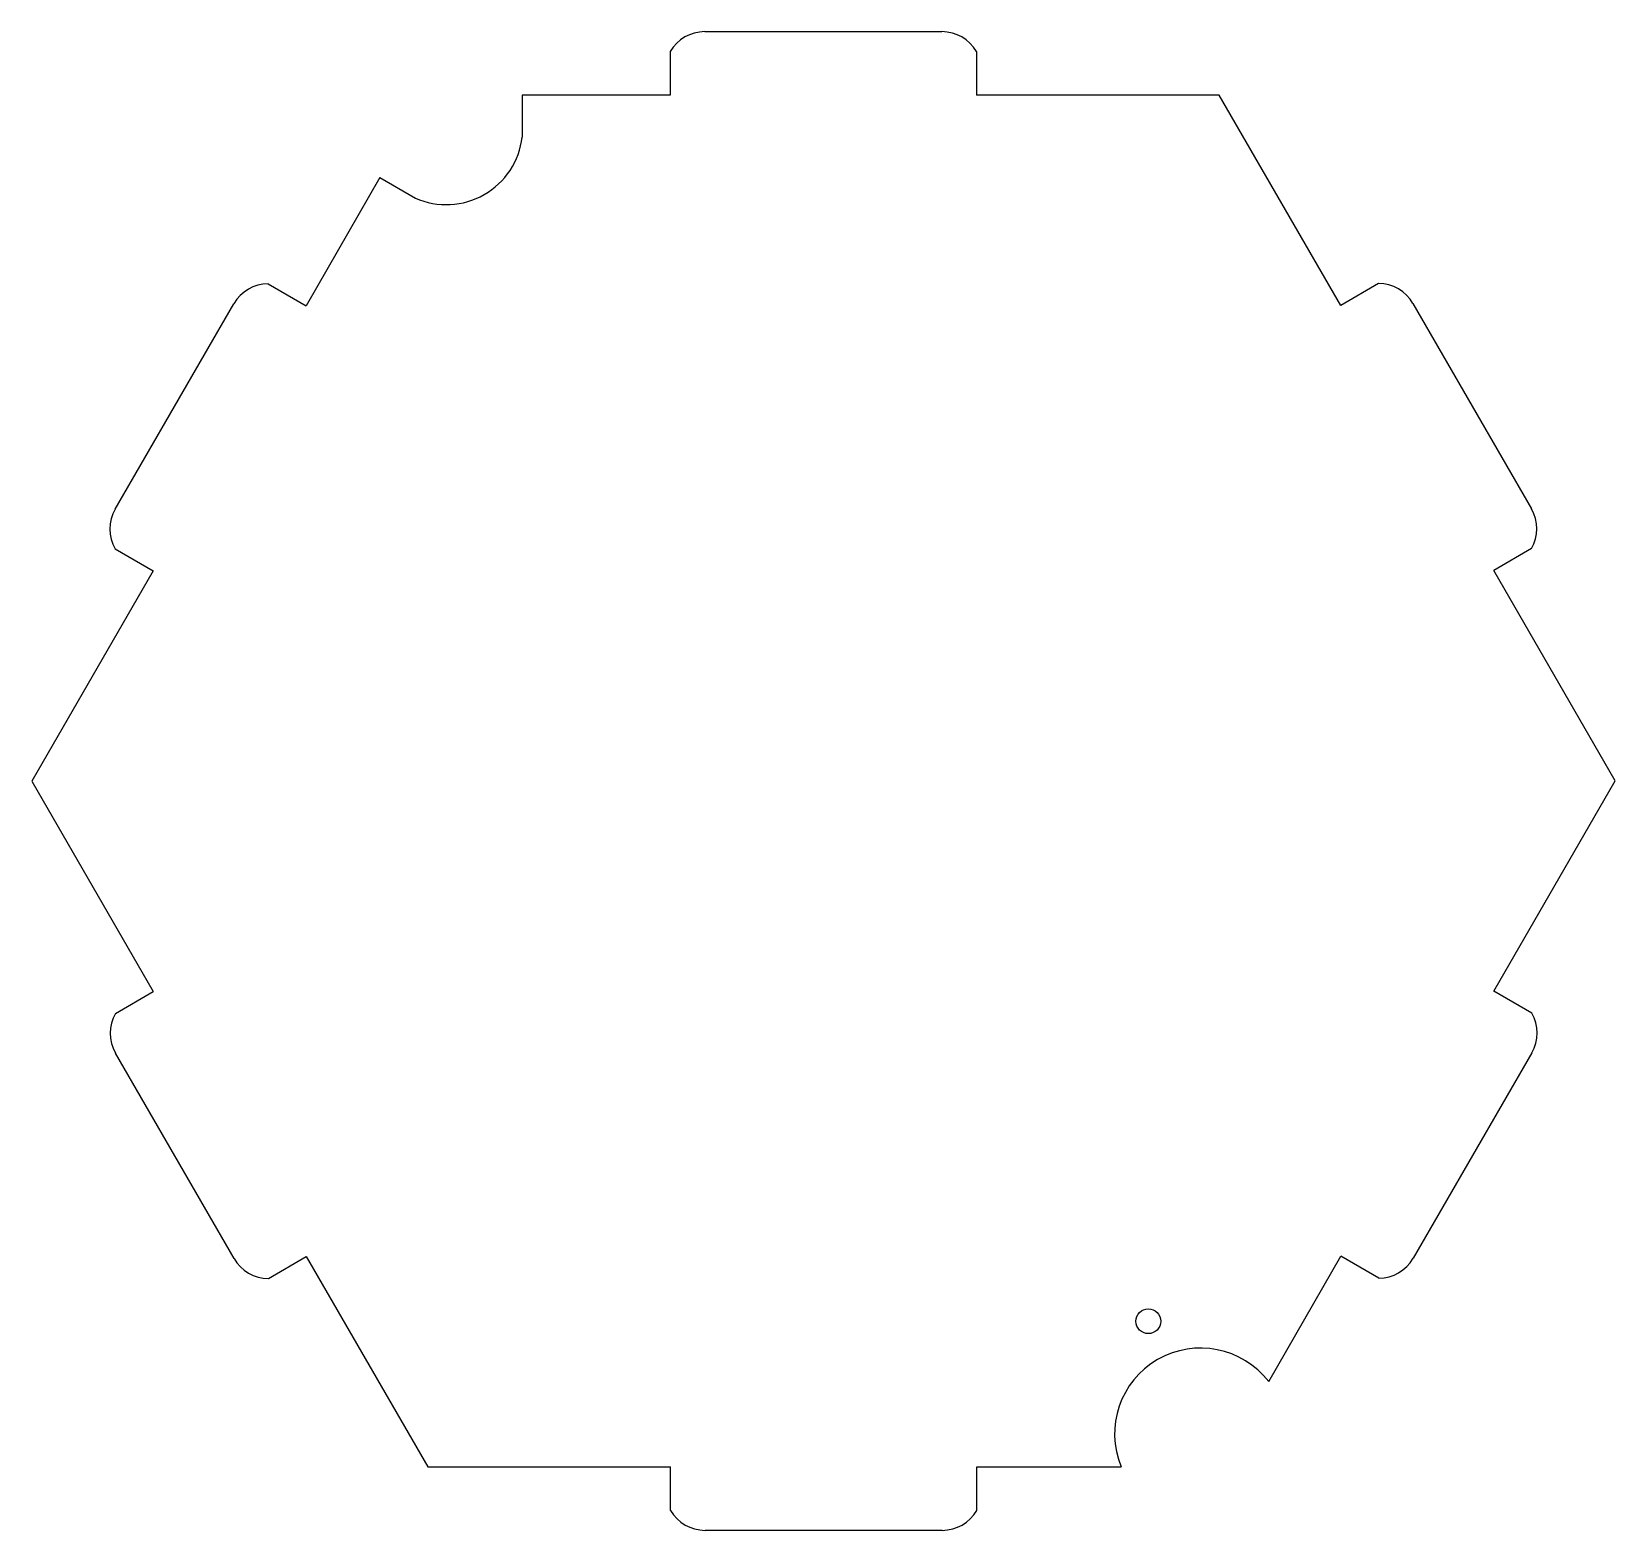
# Model space of a CAD drawing. Header units: millimetres. Extents: x -100 to 100, y -94 to 94.
import ezdxf

# ---------------------------------------------------------------- set-up
doc = ezdxf.new("R2010")
doc.units = ezdxf.units.MM

msp = doc.modelspace()

# ---------------------------------------------------------------- linework, layer by layer
at = {"color": 7, "linetype": 'Continuous', "lineweight": 25}
for p, q in [((-14.97, 94.4), (14.93, 94.4)), ((-19.3, 91.9), (-19.3, 86.39)), ((19.26, 91.9), (19.26, 86.4)), ((-37.97, 86.39), (-37.97, 81.12)), ((-19.3, 86.39), (-37.97, 86.39)), ((49.86, 86.41), (19.26, 86.4)), ((65.17, 59.91), (49.86, 86.41)), ((-55.89, 76.01), (-65.2, 59.88)), ((-55.89, 76.01), (-51.42, 73.43)), ((-69.96, 62.63), (-65.2, 59.88)), ((69.94, 62.66), (65.17, 59.91)), ((-89.23, 34.24), (-74.29, 60.13)), ((74.27, 60.16), (89.22, 34.27)), ((-89.24, 29.24), (-84.47, 26.49)), ((89.22, 29.27), (84.46, 26.52)), ((-84.47, 26.49), (-99.76, -0.02)), ((99.76, 0.02), (84.46, 26.52)), ((84.47, -26.49), (99.76, 0.02)), ((-99.76, -0.02), (-84.46, -26.52)), ((-89.22, -29.27), (-84.46, -26.52)), ((89.24, -29.24), (84.47, -26.49)), ((-74.27, -60.16), (-89.22, -34.27)), ((89.23, -34.24), (74.29, -60.13)), ((-69.94, -62.66), (-65.17, -59.91)), ((-65.17, -59.91), (-49.86, -86.41)), ((56.09, -75.65), (65.2, -59.88)), ((69.96, -62.63), (65.2, -59.88)), ((-49.86, -86.41), (-19.26, -86.4)), ((-19.26, -91.9), (-19.26, -86.4)), ((19.3, -86.39), (37.5, -86.39)), ((19.3, -91.9), (19.3, -86.39)), ((14.97, -94.4), (-14.93, -94.4))]:
    msp.add_line(p, q, dxfattribs=at)
msp.add_circle((40.93, -68.06), 1.56, dxfattribs=at)
for centre, radius, start, end in [((-14.97, 89.4), 5, 90, 149.9882), ((14.93, 89.4), 5, 30.0118, 90), ((-47.51, 82.21), 9.6, 246.0056, 353.4993), ((-69.96, 57.63), 5, 90.0118, 150), ((69.94, 57.66), 5, 30, 89.9882), ((-84.9, 31.74), 5, 150, 209.9882), ((84.89, 31.77), 5, 330.0118, 30), ((-84.89, -31.77), 5, 150.0118, 210), ((84.9, -31.74), 5, 330, 29.9882), ((-69.94, -57.66), 5, 210, 269.9882), ((69.96, -57.63), 5, 270.0118, 330), ((47.51, -82.27), 10.83, 37.6117, 202.3837), ((-14.93, -89.4), 5, 210.0118, 270), ((14.97, -89.4), 5, 270, 329.9882)]:
    msp.add_arc(centre, radius, start, end, dxfattribs=at)

doc.saveas('drawing.dxf')
